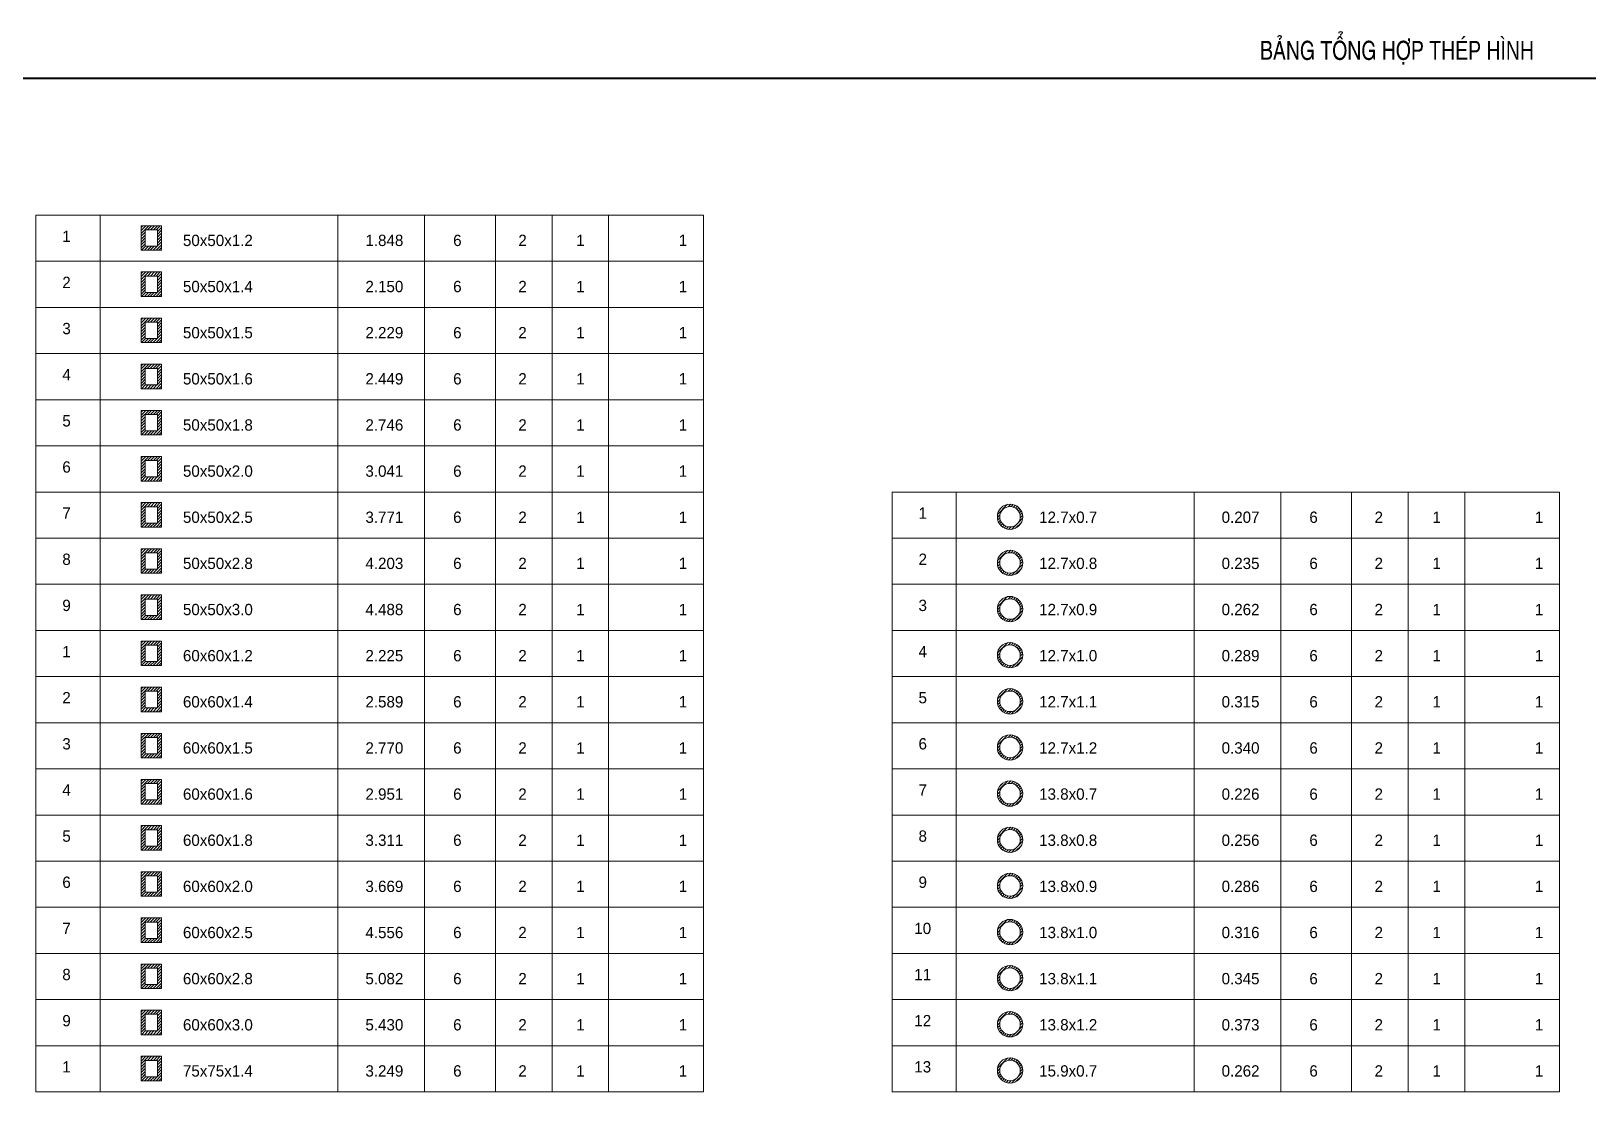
# Model space of a CAD drawing. Header units: millimetres. Extents: x 925681 to 1410834, y 71669 to 296428.
# Drawn here: x 1070943 to 1112187, y 201625 to 229721 of the extents above; entities that cross this region are included whole.
import ezdxf
from ezdxf.enums import TextEntityAlignment as Align

# ---------------------------------------------------------------- set-up
doc = ezdxf.new("R2010")
doc.units = ezdxf.units.MM
doc.header["$LTSCALE"] = 100
for name, color, linetype, lineweight in [('Ap0001_Statistic', 161, 'Continuous', 15), ('Ap0203_T', 243, 'Continuous', 35), ('Ap0205_T', 253, 'Continuous', 50), ('Ap0310_PSS', 130, 'Continuous', 18), ('Ap0311_H', 8, 'Continuous', 15)]:
    doc.layers.add(name, color=color, linetype=linetype, lineweight=lineweight)
doc.styles.add('Ap_text ghi chu', font='1.shx', dxfattribs={"width": 0.8, "height": 250})
doc.styles.add('Ap_text tieu de', font='')
doc.styles.get('Ap_text tieu de').set_extended_font_data('VNI-Helve-Condense')

# ---------------------------------------------------------------- blocks, each defined once
blk = doc.blocks.new('khung thong ke')
at = {"layer": 'Ap0310_PSS'}
for p, q in [((0, -1222), (0, 0)), ((1700, -1222), (1700, 0)), ((8000, -1222), (8000, 0)), ((10296, -1222), (10296, 0)), ((12175, -1222), (12175, 0)), ((13675, -1222), (13675, 0)), ((15175, -1222), (15175, 0)), ((17684, 0), (17684, -1222))]:
    blk.add_line(p, q, dxfattribs=at)
at = {"layer": 'Ap0311_H'}
blk.add_line((0, -1222), (17684, -1222), dxfattribs=at)

msp = doc.modelspace()

# ---------------------------------------------------------------- hatches: boundary and pattern name
at = {"layer": 'Ap0001_Statistic'}
h = msp.add_hatch(dxfattribs=at)
h.set_pattern_fill('ANSI31', color=8, scale=433.070866, style=0)
h.set_pattern_definition([(45, (1066582.493, 196494.383), (-38.27842, 38.27842), [])])
h.paths.add_polyline_path([(1073857.8, 223915.8), (1074399.1, 223915.8), (1074399.1, 224565.4), (1073857.8, 224565.4)])
h.paths.add_polyline_path([(1074290.8, 224457.1), (1074290.8, 224024.1), (1073966, 224024.1), (1073966, 224457.1)], flags=16)
h = msp.add_hatch(dxfattribs=at)
h.set_pattern_fill('ANSI31', color=8, scale=433.070866, style=0)
h.set_pattern_definition([(45, (1066582.493, 195272.216), (-38.27842, 38.27842), [])])
h.paths.add_polyline_path([(1073857.8, 222693.6), (1074399.1, 222693.6), (1074399.1, 223343.2), (1073857.8, 223343.2)])
h.paths.add_polyline_path([(1074290.8, 223235), (1074290.8, 222801.9), (1073966, 222801.9), (1073966, 223235)], flags=16)
h = msp.add_hatch(dxfattribs=at)
h.set_pattern_fill('ANSI31', color=8, scale=433.070866, style=0)
h.set_pattern_definition([(45, (1066582.493, 194050.05), (-38.27842, 38.27842), [])])
h.paths.add_polyline_path([(1073857.8, 221471.5), (1074399.1, 221471.5), (1074399.1, 222121.1), (1073857.8, 222121.1)])
h.paths.add_polyline_path([(1074290.8, 222012.8), (1074290.8, 221579.7), (1073966, 221579.7), (1073966, 222012.8)], flags=16)
h = msp.add_hatch(dxfattribs=at)
h.set_pattern_fill('ANSI31', color=8, scale=433.070866, style=0)
h.set_pattern_definition([(45, (1066582.493, 192827.88), (-38.27842, 38.27842), [])])
h.paths.add_polyline_path([(1073857.8, 220249.3), (1074399.1, 220249.3), (1074399.1, 220898.9), (1073857.8, 220898.9)])
h.paths.add_polyline_path([(1074290.8, 220790.6), (1074290.8, 220357.6), (1073966, 220357.6), (1073966, 220790.6)], flags=16)
h = msp.add_hatch(dxfattribs=at)
h.set_pattern_fill('ANSI31', color=8, scale=433.070866, style=0)
h.set_pattern_definition([(45, (1066582.493, 191605.714), (-38.27842, 38.27842), [])])
h.paths.add_polyline_path([(1073857.8, 219027.1), (1074399.1, 219027.1), (1074399.1, 219676.7), (1073857.8, 219676.7)])
h.paths.add_polyline_path([(1074290.8, 219568.5), (1074290.8, 219135.4), (1073966, 219135.4), (1073966, 219568.5)], flags=16)
h = msp.add_hatch(dxfattribs=at)
h.set_pattern_fill('ANSI31', color=8, scale=433.070866, style=0)
h.set_pattern_definition([(45, (1066582.493, 190383.547), (-38.27842, 38.27842), [])])
h.paths.add_polyline_path([(1073857.8, 217805), (1074399.1, 217805), (1074399.1, 218454.6), (1073857.8, 218454.6)])
h.paths.add_polyline_path([(1074290.8, 218346.3), (1074290.8, 217913.2), (1073966, 217913.2), (1073966, 218346.3)], flags=16)
h = msp.add_hatch(dxfattribs=at)
h.set_pattern_fill('ANSI31', color=8, scale=433.070866, style=0)
h.set_pattern_definition([(45, (1066582.493, 189161.38), (-38.27842, 38.27842), [])])
h.paths.add_polyline_path([(1073857.8, 216582.8), (1074399.1, 216582.8), (1074399.1, 217232.4), (1073857.8, 217232.4)])
h.paths.add_polyline_path([(1074290.8, 217124.1), (1074290.8, 216691.1), (1073966, 216691.1), (1073966, 217124.1)], flags=16)
h = msp.add_hatch(dxfattribs=at)
h.set_pattern_fill('ANSI31', color=8, scale=433.070866, style=0)
h.set_pattern_definition([(45, (1089266.49, 190194.457), (-38.27842, 38.27842), [])])
edge = h.paths.add_edge_path()
edge.add_arc((1096877.4, 216858), 335.6, 0, 360)
edge = h.paths.add_edge_path(flags=16)
edge.add_arc((1096877.4, 216858), 270.7, 0, 360)
h = msp.add_hatch(dxfattribs=at)
h.set_pattern_fill('ANSI31', color=8, scale=433.070866, style=0)
h.set_pattern_definition([(45, (1066582.493, 187939.21), (-38.27842, 38.27842), [])])
h.paths.add_polyline_path([(1073857.8, 215360.6), (1074399.1, 215360.6), (1074399.1, 216010.2), (1073857.8, 216010.2)])
h.paths.add_polyline_path([(1074290.8, 215902), (1074290.8, 215468.9), (1073966, 215468.9), (1073966, 215902)], flags=16)
h = msp.add_hatch(dxfattribs=at)
h.set_pattern_fill('ANSI31', color=8, scale=433.070866, style=0)
h.set_pattern_definition([(45, (1089266.49, 188972.29), (-38.27842, 38.27842), [])])
edge = h.paths.add_edge_path()
edge.add_arc((1096877.4, 215635.8), 335.6, 0, 360)
edge = h.paths.add_edge_path(flags=16)
edge.add_arc((1096877.4, 215635.8), 270.7, 0, 360)
h = msp.add_hatch(dxfattribs=at)
h.set_pattern_fill('ANSI31', color=8, scale=433.070866, style=0)
h.set_pattern_definition([(45, (1066582.493, 186717.045), (-38.27842, 38.27842), [])])
h.paths.add_polyline_path([(1073857.8, 214138.5), (1074399.1, 214138.5), (1074399.1, 214788.1), (1073857.8, 214788.1)])
h.paths.add_polyline_path([(1074290.8, 214679.8), (1074290.8, 214246.7), (1073966, 214246.7), (1073966, 214679.8)], flags=16)
h = msp.add_hatch(dxfattribs=at)
h.set_pattern_fill('ANSI31', color=8, scale=433.070866, style=0)
h.set_pattern_definition([(45, (1089266.49, 187750.12), (-38.27842, 38.27842), [])])
edge = h.paths.add_edge_path()
edge.add_arc((1096877.4, 214413.7), 335.6, 0, 360)
edge = h.paths.add_edge_path(flags=16)
edge.add_arc((1096877.4, 214413.7), 270.7, 0, 360)
h = msp.add_hatch(dxfattribs=at)
h.set_pattern_fill('ANSI31', color=8, scale=433.070866, style=0)
h.set_pattern_definition([(45, (1066582.493, 185494.88), (-38.27842, 38.27842), [])])
h.paths.add_polyline_path([(1073857.8, 212916.3), (1074399.1, 212916.3), (1074399.1, 213565.9), (1073857.8, 213565.9)])
h.paths.add_polyline_path([(1074290.8, 213457.6), (1074290.8, 213024.6), (1073966, 213024.6), (1073966, 213457.6)], flags=16)
h = msp.add_hatch(dxfattribs=at)
h.set_pattern_fill('ANSI31', color=8, scale=433.070866, style=0)
h.set_pattern_definition([(45, (1089266.49, 186527.955), (-38.27842, 38.27842), [])])
edge = h.paths.add_edge_path()
edge.add_arc((1096877.4, 213191.5), 335.6, 0, 360)
edge = h.paths.add_edge_path(flags=16)
edge.add_arc((1096877.4, 213191.5), 270.7, 0, 360)
h = msp.add_hatch(dxfattribs=at)
h.set_pattern_fill('ANSI31', color=8, scale=433.070866, style=0)
h.set_pattern_definition([(45, (1066582.493, 184272.71), (-38.27842, 38.27842), [])])
h.paths.add_polyline_path([(1073857.8, 211694.1), (1074399.1, 211694.1), (1074399.1, 212343.7), (1073857.8, 212343.7)])
h.paths.add_polyline_path([(1074290.8, 212235.5), (1074290.8, 211802.4), (1073966, 211802.4), (1073966, 212235.5)], flags=16)
h = msp.add_hatch(dxfattribs=at)
h.set_pattern_fill('ANSI31', color=8, scale=433.070866, style=0)
h.set_pattern_definition([(45, (1089266.49, 185305.79), (-38.27842, 38.27842), [])])
edge = h.paths.add_edge_path()
edge.add_arc((1096877.4, 211969.3), 335.6, 0, 360)
edge = h.paths.add_edge_path(flags=16)
edge.add_arc((1096877.4, 211969.3), 270.7, 0, 360)
h = msp.add_hatch(dxfattribs=at)
h.set_pattern_fill('ANSI31', color=8, scale=433.070866, style=0)
h.set_pattern_definition([(45, (1066582.493, 183050.544), (-38.27842, 38.27842), [])])
h.paths.add_polyline_path([(1073857.8, 210472), (1074399.1, 210472), (1074399.1, 211121.6), (1073857.8, 211121.6)])
h.paths.add_polyline_path([(1074290.8, 211013.3), (1074290.8, 210580.2), (1073966, 210580.2), (1073966, 211013.3)], flags=16)
h = msp.add_hatch(dxfattribs=at)
h.set_pattern_fill('ANSI31', color=8, scale=433.070866, style=0)
h.set_pattern_definition([(45, (1089266.49, 184083.62), (-38.27842, 38.27842), [])])
edge = h.paths.add_edge_path()
edge.add_arc((1096877.4, 210747.2), 335.6, 0, 360)
edge = h.paths.add_edge_path(flags=16)
edge.add_arc((1096877.4, 210747.2), 270.7, 0, 360)
h = msp.add_hatch(dxfattribs=at)
h.set_pattern_fill('ANSI31', color=8, scale=433.070866, style=0)
h.set_pattern_definition([(45, (1066582.493, 181828.376), (-38.27842, 38.27842), [])])
h.paths.add_polyline_path([(1073857.8, 209249.8), (1074399.1, 209249.8), (1074399.1, 209899.4), (1073857.8, 209899.4)])
h.paths.add_polyline_path([(1074290.8, 209791.1), (1074290.8, 209358.1), (1073966, 209358.1), (1073966, 209791.1)], flags=16)
h = msp.add_hatch(dxfattribs=at)
h.set_pattern_fill('ANSI31', color=8, scale=433.070866, style=0)
h.set_pattern_definition([(45, (1089266.49, 182861.454), (-38.27842, 38.27842), [])])
edge = h.paths.add_edge_path()
edge.add_arc((1096877.4, 209525), 335.6, 0, 360)
edge = h.paths.add_edge_path(flags=16)
edge.add_arc((1096877.4, 209525), 270.7, 0, 360)
h = msp.add_hatch(dxfattribs=at)
h.set_pattern_fill('ANSI31', color=8, scale=433.070866, style=0)
h.set_pattern_definition([(45, (1066582.493, 180606.21), (-38.27842, 38.27842), [])])
h.paths.add_polyline_path([(1073857.8, 208027.6), (1074399.1, 208027.6), (1074399.1, 208677.2), (1073857.8, 208677.2)])
h.paths.add_polyline_path([(1074290.8, 208569), (1074290.8, 208135.9), (1073966, 208135.9), (1073966, 208569)], flags=16)
h = msp.add_hatch(dxfattribs=at)
h.set_pattern_fill('ANSI31', color=8, scale=433.070866, style=0)
h.set_pattern_definition([(45, (1089266.49, 181639.286), (-38.27842, 38.27842), [])])
edge = h.paths.add_edge_path()
edge.add_arc((1096877.4, 208302.8), 335.6, 0, 360)
edge = h.paths.add_edge_path(flags=16)
edge.add_arc((1096877.4, 208302.8), 270.7, 0, 360)
h = msp.add_hatch(dxfattribs=at)
h.set_pattern_fill('ANSI31', color=8, scale=433.070866, style=0)
h.set_pattern_definition([(45, (1066582.493, 179384.04), (-38.27842, 38.27842), [])])
h.paths.add_polyline_path([(1073857.8, 206805.5), (1074399.1, 206805.5), (1074399.1, 207455.1), (1073857.8, 207455.1)])
h.paths.add_polyline_path([(1074290.8, 207346.8), (1074290.8, 206913.7), (1073966, 206913.7), (1073966, 207346.8)], flags=16)
h = msp.add_hatch(dxfattribs=at)
h.set_pattern_fill('ANSI31', color=8, scale=433.070866, style=0)
h.set_pattern_definition([(45, (1089266.49, 180417.12), (-38.27842, 38.27842), [])])
edge = h.paths.add_edge_path()
edge.add_arc((1096877.4, 207080.7), 335.6, 0, 360)
edge = h.paths.add_edge_path(flags=16)
edge.add_arc((1096877.4, 207080.7), 270.7, 0, 360)
h = msp.add_hatch(dxfattribs=at)
h.set_pattern_fill('ANSI31', color=8, scale=433.070866, style=0)
h.set_pattern_definition([(45, (1066582.493, 178161.875), (-38.27842, 38.27842), [])])
h.paths.add_polyline_path([(1073857.8, 205583.3), (1074399.1, 205583.3), (1074399.1, 206232.9), (1073857.8, 206232.9)])
h.paths.add_polyline_path([(1074290.8, 206124.6), (1074290.8, 205691.6), (1073966, 205691.6), (1073966, 206124.6)], flags=16)
h = msp.add_hatch(dxfattribs=at)
h.set_pattern_fill('ANSI31', color=8, scale=433.070866, style=0)
h.set_pattern_definition([(45, (1089266.49, 179194.95), (-38.27842, 38.27842), [])])
edge = h.paths.add_edge_path()
edge.add_arc((1096877.4, 205858.5), 335.6, 0, 360)
edge = h.paths.add_edge_path(flags=16)
edge.add_arc((1096877.4, 205858.5), 270.7, 0, 360)
h = msp.add_hatch(dxfattribs=at)
h.set_pattern_fill('ANSI31', color=8, scale=433.070866, style=0)
h.set_pattern_definition([(45, (1066582.493, 176939.71), (-38.27842, 38.27842), [])])
h.paths.add_polyline_path([(1073857.8, 204361.1), (1074399.1, 204361.1), (1074399.1, 205010.7), (1073857.8, 205010.7)])
h.paths.add_polyline_path([(1074290.8, 204902.5), (1074290.8, 204469.4), (1073966, 204469.4), (1073966, 204902.5)], flags=16)
h = msp.add_hatch(dxfattribs=at)
h.set_pattern_fill('ANSI31', color=8, scale=433.070866, style=0)
h.set_pattern_definition([(45, (1089266.49, 177972.785), (-38.27842, 38.27842), [])])
edge = h.paths.add_edge_path()
edge.add_arc((1096877.4, 204636.3), 335.6, 0, 360)
edge = h.paths.add_edge_path(flags=16)
edge.add_arc((1096877.4, 204636.3), 270.7, 0, 360)
h = msp.add_hatch(dxfattribs=at)
h.set_pattern_fill('ANSI31', color=8, scale=433.070866, style=0)
h.set_pattern_definition([(45, (1066582.493, 175717.54), (-38.27842, 38.27842), [])])
h.paths.add_polyline_path([(1073857.8, 203139), (1074399.1, 203139), (1074399.1, 203788.6), (1073857.8, 203788.6)])
h.paths.add_polyline_path([(1074290.8, 203680.3), (1074290.8, 203247.2), (1073966, 203247.2), (1073966, 203680.3)], flags=16)
h = msp.add_hatch(dxfattribs=at)
h.set_pattern_fill('ANSI31', color=8, scale=433.070866, style=0)
h.set_pattern_definition([(45, (1089266.49, 176750.62), (-38.27842, 38.27842), [])])
edge = h.paths.add_edge_path()
edge.add_arc((1096877.4, 203414.2), 335.6, 0, 360)
edge = h.paths.add_edge_path(flags=16)
edge.add_arc((1096877.4, 203414.2), 270.7, 0, 360)
h = msp.add_hatch(dxfattribs=at)
h.set_pattern_fill('ANSI31', color=8, scale=433.070866, style=0)
h.set_pattern_definition([(45, (1066582.493, 174495.373), (-38.27842, 38.27842), [])])
h.paths.add_polyline_path([(1073857.8, 201916.8), (1074399.1, 201916.8), (1074399.1, 202566.4), (1073857.8, 202566.4)])
h.paths.add_polyline_path([(1074290.8, 202458.1), (1074290.8, 202025.1), (1073966, 202025.1), (1073966, 202458.1)], flags=16)
h = msp.add_hatch(dxfattribs=at)
h.set_pattern_fill('ANSI31', color=8, scale=433.070866, style=0)
h.set_pattern_definition([(45, (1089266.49, 175528.45), (-38.27842, 38.27842), [])])
edge = h.paths.add_edge_path()
edge.add_arc((1096877.4, 202192), 335.6, 0, 360)
edge = h.paths.add_edge_path(flags=16)
edge.add_arc((1096877.4, 202192), 270.7, 0, 360)

# ---------------------------------------------------------------- linework, layer by layer
for p, q in [((1071069.3, 224846.4), (1088753.3, 224846.4)), ((1093753.3, 217513.4), (1111437.3, 217513.4)), ((1111437.3, 217513.4), (1093753.3, 217513.4))]:
    msp.add_line(p, q, dxfattribs=at)
at = {"layer": 'Ap0001_Statistic', "color": 3}
for points in [[(1073857.8, 223915.8), (1074399.1, 223915.8), (1074399.1, 224565.4), (1073857.8, 224565.4)], [(1074290.8, 224455.9), (1074290.8, 224022.8), (1073966, 224022.8), (1073966, 224455.9)], [(1073857.8, 222693.6), (1074399.1, 222693.6), (1074399.1, 223343.2), (1073857.8, 223343.2)], [(1074290.8, 223233.7), (1074290.8, 222800.7), (1073966, 222800.7), (1073966, 223233.7)], [(1073857.8, 221471.5), (1074399.1, 221471.5), (1074399.1, 222121.1), (1073857.8, 222121.1)], [(1074290.8, 222011.6), (1074290.8, 221578.5), (1073966, 221578.5), (1073966, 222011.6)], [(1073857.8, 220249.3), (1074399.1, 220249.3), (1074399.1, 220898.9), (1073857.8, 220898.9)], [(1074290.8, 220789.4), (1074290.8, 220356.3), (1073966, 220356.3), (1073966, 220789.4)], [(1073857.8, 219027.1), (1074399.1, 219027.1), (1074399.1, 219676.7), (1073857.8, 219676.7)], [(1074290.8, 219567.2), (1074290.8, 219134.2), (1073966, 219134.2), (1073966, 219567.2)], [(1073857.8, 217805), (1074399.1, 217805), (1074399.1, 218454.6), (1073857.8, 218454.6)], [(1074290.8, 218345.1), (1074290.8, 217912), (1073966, 217912), (1073966, 218345.1)], [(1073857.8, 216582.8), (1074399.1, 216582.8), (1074399.1, 217232.4), (1073857.8, 217232.4)], [(1074290.8, 217122.9), (1074290.8, 216689.8), (1073966, 216689.8), (1073966, 217122.9)], [(1073857.8, 215360.6), (1074399.1, 215360.6), (1074399.1, 216010.2), (1073857.8, 216010.2)], [(1074290.8, 215900.7), (1074290.8, 215467.7), (1073966, 215467.7), (1073966, 215900.7)], [(1073857.8, 214138.5), (1074399.1, 214138.5), (1074399.1, 214788.1), (1073857.8, 214788.1)], [(1074290.8, 214678.6), (1074290.8, 214245.5), (1073966, 214245.5), (1073966, 214678.6)], [(1073857.8, 212916.3), (1074399.1, 212916.3), (1074399.1, 213565.9), (1073857.8, 213565.9)], [(1074290.8, 213456.4), (1074290.8, 213023.3), (1073966, 213023.3), (1073966, 213456.4)], [(1073857.8, 211694.1), (1074399.1, 211694.1), (1074399.1, 212343.7), (1073857.8, 212343.7)], [(1074290.8, 212234.2), (1074290.8, 211801.2), (1073966, 211801.2), (1073966, 212234.2)], [(1073857.8, 210472), (1074399.1, 210472), (1074399.1, 211121.6), (1073857.8, 211121.6)], [(1074290.8, 211012.1), (1074290.8, 210579), (1073966, 210579), (1073966, 211012.1)], [(1073857.8, 209249.8), (1074399.1, 209249.8), (1074399.1, 209899.4), (1073857.8, 209899.4)], [(1074290.8, 209789.9), (1074290.8, 209356.8), (1073966, 209356.8), (1073966, 209789.9)], [(1073857.8, 208027.6), (1074399.1, 208027.6), (1074399.1, 208677.2), (1073857.8, 208677.2)], [(1074290.8, 208567.7), (1074290.8, 208134.7), (1073966, 208134.7), (1073966, 208567.7)], [(1073857.8, 206805.5), (1074399.1, 206805.5), (1074399.1, 207455.1), (1073857.8, 207455.1)], [(1074290.8, 207345.6), (1074290.8, 206912.5), (1073966, 206912.5), (1073966, 207345.6)], [(1073857.8, 205583.3), (1074399.1, 205583.3), (1074399.1, 206232.9), (1073857.8, 206232.9)], [(1074290.8, 206123.4), (1074290.8, 205690.3), (1073966, 205690.3), (1073966, 206123.4)], [(1073857.8, 204361.1), (1074399.1, 204361.1), (1074399.1, 205010.7), (1073857.8, 205010.7)], [(1074290.8, 204901.2), (1074290.8, 204468.2), (1073966, 204468.2), (1073966, 204901.2)], [(1073857.8, 203139), (1074399.1, 203139), (1074399.1, 203788.6), (1073857.8, 203788.6)], [(1074290.8, 203679.1), (1074290.8, 203246), (1073966, 203246), (1073966, 203679.1)], [(1073857.8, 201916.8), (1074399.1, 201916.8), (1074399.1, 202566.4), (1073857.8, 202566.4)], [(1074290.8, 202456.9), (1074290.8, 202023.8), (1073966, 202023.8), (1073966, 202456.9)]]:
    msp.add_lwpolyline(points, close=True, dxfattribs=at)
for centre, radius in [((1096877.4, 216858), 335.6), ((1096877.4, 216858), 270.7), ((1096877.4, 215635.8), 335.6), ((1096877.4, 215635.8), 270.7), ((1096877.4, 214413.7), 335.6), ((1096877.4, 214413.7), 270.7), ((1096877.4, 213191.5), 335.6), ((1096877.4, 213191.5), 270.7), ((1096877.4, 211969.3), 335.6), ((1096877.4, 211969.3), 270.7), ((1096877.4, 210747.2), 335.6), ((1096877.4, 210747.2), 270.7), ((1096877.4, 209525), 335.6), ((1096877.4, 209525), 270.7), ((1096877.4, 208302.8), 335.6), ((1096877.4, 208302.8), 270.7), ((1096877.4, 207080.7), 335.6), ((1096877.4, 207080.7), 270.7), ((1096877.4, 205858.5), 335.6), ((1096877.4, 205858.5), 270.7), ((1096877.4, 204636.3), 335.6), ((1096877.4, 204636.3), 270.7), ((1096877.4, 203414.2), 335.6), ((1096877.4, 203414.2), 270.7), ((1096877.4, 202192), 335.6), ((1096877.4, 202192), 270.7)]:
    msp.add_circle(centre, radius, dxfattribs=at)
at = {"layer": 'Defpoints', "const_width": 50}
msp.add_lwpolyline([(925706.5, 228472.4), (1287972.4, 228472.4), (1287972.4, 175270.1), (925706.5, 175270.1)], close=True, dxfattribs=at)

# ---------------------------------------------------------------- block references
at = {"layer": 'Ap0001_Statistic'}
for p in [(1071069.3, 224846.4), (1071069.3, 223624.2), (1071069.3, 222402), (1071069.3, 221179.9), (1071069.3, 219957.7), (1071069.3, 218735.5), (1071069.3, 217513.4), (1093753.3, 217513.4), (1071069.3, 216291.2), (1093753.3, 216291.2), (1071069.3, 215069), (1093753.3, 215069), (1071069.3, 213846.9), (1093753.3, 213846.9), (1071069.3, 212624.7), (1093753.3, 212624.7), (1071069.3, 211402.5), (1093753.3, 211402.5), (1071069.3, 210180.4), (1093753.3, 210180.4), (1071069.3, 208958.2), (1093753.3, 208958.2), (1071069.3, 207736), (1093753.3, 207736), (1071069.3, 206513.9), (1093753.3, 206513.9), (1071069.3, 205291.7), (1093753.3, 205291.7), (1071069.3, 204069.5), (1093753.3, 204069.5), (1071069.3, 202847.4), (1093753.3, 202847.4)]:
    msp.add_blockref('khung thong ke', p, dxfattribs=at)

# ---------------------------------------------------------------- texts
at = {"layer": 'Ap0203_T', "style": 'Ap_text ghi chu'}
for s, p in [('1', (1071881.7, 224137.9)), ('6', (1082236.4, 224028.7)), ('2', (1083963, 224028.7)), ('1', (1085497.7, 224028.7)), ('2', (1071881.7, 222915.8)), ('6', (1082236.4, 222806.6)), ('2', (1083963, 222806.6)), ('1', (1085497.7, 222806.6)), ('3', (1071881.7, 221693.6)), ('6', (1082236.4, 221584.4)), ('2', (1083963, 221584.4)), ('1', (1085497.7, 221584.4)), ('4', (1071881.7, 220471.4)), ('6', (1082236.4, 220362.2)), ('2', (1083963, 220362.2)), ('1', (1085497.7, 220362.2)), ('5', (1071881.7, 219249.3)), ('6', (1082236.4, 219140.1)), ('2', (1083963, 219140.1)), ('1', (1085497.7, 219140.1)), ('6', (1071881.7, 218027.1)), ('6', (1082236.4, 217917.9)), ('2', (1083963, 217917.9)), ('1', (1085497.7, 217917.9)), ('7', (1071881.7, 216804.9)), ('6', (1082236.4, 216695.7)), ('2', (1083963, 216695.7)), ('1', (1085497.7, 216695.7)), ('1', (1094565.7, 216804.9)), ('6', (1104920.4, 216695.7)), ('2', (1106647, 216695.7)), ('1', (1108181.7, 216695.7)), ('8', (1071881.7, 215582.8)), ('6', (1082236.4, 215473.6)), ('2', (1083963, 215473.6)), ('1', (1085497.7, 215473.6)), ('2', (1094565.7, 215582.8)), ('6', (1104920.4, 215473.6)), ('2', (1106647, 215473.6)), ('1', (1108181.7, 215473.6)), ('9', (1071881.7, 214360.6)), ('6', (1082236.4, 214251.4)), ('2', (1083963, 214251.4)), ('1', (1085497.7, 214251.4)), ('3', (1094565.7, 214360.6)), ('6', (1104920.4, 214251.4)), ('2', (1106647, 214251.4)), ('1', (1108181.7, 214251.4)), ('1', (1071881.7, 213138.4)), ('6', (1082236.4, 213029.2)), ('2', (1083963, 213029.2)), ('1', (1085497.7, 213029.2)), ('4', (1094565.7, 213138.4)), ('6', (1104920.4, 213029.2)), ('2', (1106647, 213029.2)), ('1', (1108181.7, 213029.2)), ('2', (1071881.7, 211916.2)), ('6', (1082236.4, 211807.1)), ('2', (1083963, 211807.1)), ('1', (1085497.7, 211807.1)), ('5', (1094565.7, 211916.2)), ('6', (1104920.4, 211807.1)), ('2', (1106647, 211807.1)), ('1', (1108181.7, 211807.1)), ('3', (1071881.7, 210694.1)), ('6', (1082236.4, 210584.9)), ('2', (1083963, 210584.9)), ('1', (1085497.7, 210584.9)), ('6', (1094565.7, 210694.1)), ('6', (1104920.4, 210584.9)), ('2', (1106647, 210584.9)), ('1', (1108181.7, 210584.9)), ('4', (1071881.7, 209471.9)), ('6', (1082236.4, 209362.7)), ('2', (1083963, 209362.7)), ('1', (1085497.7, 209362.7)), ('7', (1094565.7, 209471.9)), ('6', (1104920.4, 209362.7)), ('2', (1106647, 209362.7)), ('1', (1108181.7, 209362.7)), ('5', (1071881.7, 208249.7)), ('6', (1082236.4, 208140.6)), ('2', (1083963, 208140.6)), ('1', (1085497.7, 208140.6)), ('8', (1094565.7, 208249.7)), ('6', (1104920.4, 208140.6)), ('2', (1106647, 208140.6)), ('1', (1108181.7, 208140.6)), ('6', (1071881.7, 207027.6)), ('6', (1082236.4, 206918.4)), ('2', (1083963, 206918.4)), ('1', (1085497.7, 206918.4)), ('9', (1094565.7, 207027.6)), ('6', (1104920.4, 206918.4)), ('2', (1106647, 206918.4)), ('1', (1108181.7, 206918.4)), ('7', (1071881.7, 205805.4)), ('6', (1082236.4, 205696.2)), ('2', (1083963, 205696.2)), ('1', (1085497.7, 205696.2)), ('10', (1094565.7, 205805.4)), ('6', (1104920.4, 205696.2)), ('2', (1106647, 205696.2)), ('1', (1108181.7, 205696.2)), ('8', (1071881.7, 204583.2)), ('6', (1082236.4, 204474.1)), ('2', (1083963, 204474.1)), ('1', (1085497.7, 204474.1)), ('11', (1094565.7, 204583.2)), ('6', (1104920.4, 204474.1)), ('2', (1106647, 204474.1)), ('1', (1108181.7, 204474.1)), ('9', (1071881.7, 203361.1)), ('6', (1082236.4, 203251.9)), ('2', (1083963, 203251.9)), ('1', (1085497.7, 203251.9)), ('12', (1094565.7, 203361.1)), ('6', (1104920.4, 203251.9)), ('2', (1106647, 203251.9)), ('1', (1108181.7, 203251.9)), ('1', (1071881.7, 202138.9)), ('6', (1082236.4, 202029.7)), ('2', (1083963, 202029.7)), ('1', (1085497.7, 202029.7)), ('13', (1094565.7, 202138.9)), ('6', (1104920.4, 202029.7)), ('2', (1106647, 202029.7)), ('1', (1108181.7, 202029.7))]:
    msp.add_text(s, height=300, dxfattribs=at).set_placement(p, align=Align.CENTER)
at = {"layer": 'Ap0203_T', "color": 2, "style": 'Ap_text ghi chu'}
for s, p in [('50x50x1.2', (1074965.3, 224028.7)), ('50x50x1.4', (1074965.3, 222806.6)), ('50x50x1.5', (1074965.3, 221584.4)), ('50x50x1.6', (1074965.3, 220362.2)), ('50x50x1.8', (1074965.3, 219140.1)), ('50x50x2.0', (1074965.3, 217917.9)), ('50x50x2.5', (1074965.3, 216695.7)), ('50x50x2.8', (1074965.3, 215473.6)), ('50x50x3.0', (1074965.3, 214251.4)), ('60x60x1.2', (1074965.3, 213029.2)), ('60x60x1.4', (1074965.3, 211807.1)), ('60x60x1.5', (1074965.3, 210584.9)), ('60x60x1.6', (1074965.3, 209362.7)), ('60x60x1.8', (1074965.3, 208140.6)), ('60x60x2.0', (1074965.3, 206918.4)), ('60x60x2.5', (1074965.3, 205696.2)), ('60x60x2.8', (1074965.3, 204474.1)), ('60x60x3.0', (1074965.3, 203251.9)), ('75x75x1.4', (1074965.3, 202029.7))]:
    msp.add_text(s, height=300, dxfattribs=at).set_placement(p)
for s, p in [('1.848', (1080302, 224028.7)), ('2.150', (1080302, 222806.6)), ('2.229', (1080302, 221584.4)), ('2.449', (1080302, 220362.2)), ('2.746', (1080302, 219140.1)), ('3.041', (1080302, 217917.9)), ('3.771', (1080302, 216695.7)), ('0.207', (1102986, 216695.7)), ('4.203', (1080302, 215473.6)), ('0.235', (1102986, 215473.6)), ('4.488', (1080302, 214251.4)), ('0.262', (1102986, 214251.4)), ('2.225', (1080302, 213029.2)), ('0.289', (1102986, 213029.2)), ('2.589', (1080302, 211807.1)), ('0.315', (1102986, 211807.1)), ('2.770', (1080302, 210584.9)), ('0.340', (1102986, 210584.9)), ('2.951', (1080302, 209362.7)), ('0.226', (1102986, 209362.7)), ('3.311', (1080302, 208140.6)), ('0.256', (1102986, 208140.6)), ('3.669', (1080302, 206918.4)), ('0.286', (1102986, 206918.4)), ('4.556', (1080302, 205696.2)), ('0.316', (1102986, 205696.2)), ('5.082', (1080302, 204474.1)), ('0.345', (1102986, 204474.1)), ('5.430', (1080302, 203251.9)), ('0.373', (1102986, 203251.9)), ('3.249', (1080302, 202029.7)), ('0.262', (1102986, 202029.7))]:
    msp.add_text(s, height=300, dxfattribs=at).set_placement(p, align=Align.CENTER)
at = {"layer": 'Ap0203_T', "style": 'Ap_text ghi chu'}
for p in [(1088323.1, 224028.7), (1088323.1, 222806.6), (1088323.1, 221584.4), (1088323.1, 220362.2), (1088323.1, 219140.1), (1088323.1, 217917.9), (1088323.1, 216695.7), (1111007.1, 216695.7), (1088323.1, 215473.6), (1111007.1, 215473.6), (1088323.1, 214251.4), (1111007.1, 214251.4), (1088323.1, 213029.2), (1111007.1, 213029.2), (1088323.1, 211807.1), (1111007.1, 211807.1), (1088323.1, 210584.9), (1111007.1, 210584.9), (1088323.1, 209362.7), (1111007.1, 209362.7), (1088323.1, 208140.6), (1111007.1, 208140.6), (1088323.1, 206918.4), (1111007.1, 206918.4), (1088323.1, 205696.2), (1111007.1, 205696.2), (1088323.1, 204474.1), (1111007.1, 204474.1), (1088323.1, 203251.9), (1111007.1, 203251.9), (1088323.1, 202029.7), (1111007.1, 202029.7)]:
    msp.add_text('1', height=300, dxfattribs=at).set_placement(p, align=Align.RIGHT)
for s, p in [('12.7x0.7', (1097649.3, 216695.7)), ('12.7x0.8', (1097649.3, 215473.6)), ('12.7x0.9', (1097649.3, 214251.4)), ('12.7x1.0', (1097649.3, 213029.2)), ('12.7x1.1', (1097649.3, 211807.1)), ('12.7x1.2', (1097649.3, 210584.9)), ('13.8x0.7', (1097649.3, 209362.7)), ('13.8x0.8', (1097649.3, 208140.6)), ('13.8x0.9', (1097649.3, 206918.4)), ('13.8x1.0', (1097649.3, 205696.2)), ('13.8x1.1', (1097649.3, 204474.1)), ('13.8x1.2', (1097649.3, 203251.9)), ('15.9x0.7', (1097649.3, 202029.7))]:
    msp.add_text(s, height=300, dxfattribs=at).set_placement(p)
at = {"layer": 'Ap0205_T', "style": 'Ap_text tieu de', "width": 0.9}
msp.add_text('BAÛNG TOÅNG HÔÏP THEÙP HÌNH', height=500, dxfattribs=at).set_placement((1103501.4, 228962.8))

doc.saveas('drawing.dxf')
